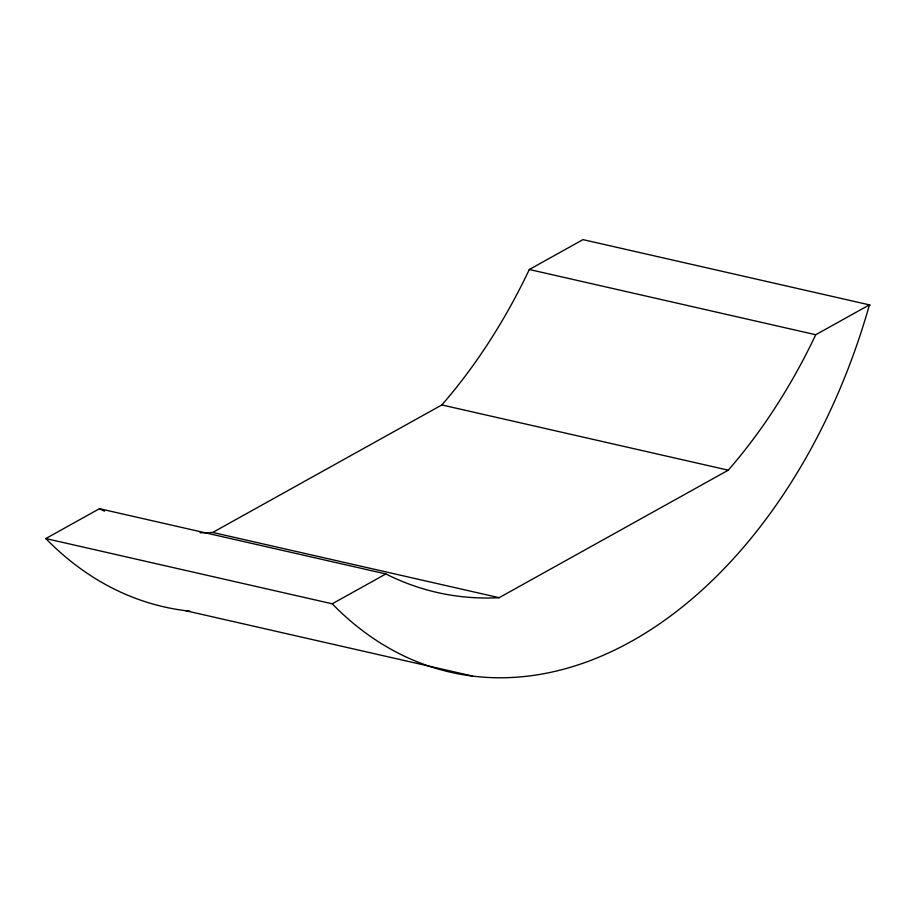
<?xml version="1.0" encoding="UTF-8"?>
<svg xmlns="http://www.w3.org/2000/svg" width="916" height="916" viewBox="0 0 916 916"><rect width="100%" height="100%" fill="white"/><g stroke="black" fill="none" stroke-linecap="round" stroke-linejoin="round"><path stroke-width="1.37" d="M45.8 538.562L99.455 508.701L385.876 573.943A489.533 328.604 -77.2 0 0 499.14 597.69L728.277 470.183A489.533 328.604 -77.2 0 0 815.744 334.729L869.41 304.868A488.388 327.836 -77.2 0 1 332.222 603.804L45.8 538.562A488.388 327.836 -77.2 0 0 189.761 611.167M200.054 532.78A489.533 328.604 -77.2 0 0 212.718 532.448L441.856 404.941A489.533 328.604 -77.2 0 0 529.322 269.499L582.988 239.626L870.2 305.051M332.222 603.804L385.876 573.943M529.322 269.499L815.744 334.729M441.856 404.941L728.277 470.183M212.718 532.448L499.14 597.69M185.582 610.686L471.992 675.928M104.504 511.174A489.533 328.604 -77.2 0 1 99.455 508.701"/></g></svg>
